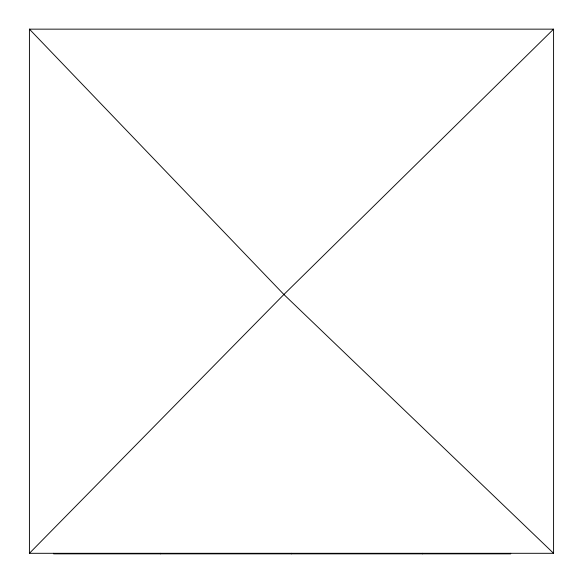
<?xml version="1.0" encoding="UTF-8"?>
<svg xmlns="http://www.w3.org/2000/svg" width="583" height="583" viewBox="0 0 583 583"><rect width="100%" height="100%" fill="white"/><g stroke="black" fill="none" stroke-linecap="round" stroke-linejoin="round"><path stroke-width="0.87" d="M29.42 553.303L283.899 294.502L553.58 29.15L553.58 553.303L29.42 553.303L29.42 29.15L553.58 29.15M553.58 553.303L283.899 294.502L29.42 29.15M510.679 553.303L510.679 553.85L53.643 553.85L53.643 553.303M422.537 553.303L422.537 553.85M291.5 553.303L291.5 553.85M160.463 553.303L160.463 553.85"/></g></svg>
